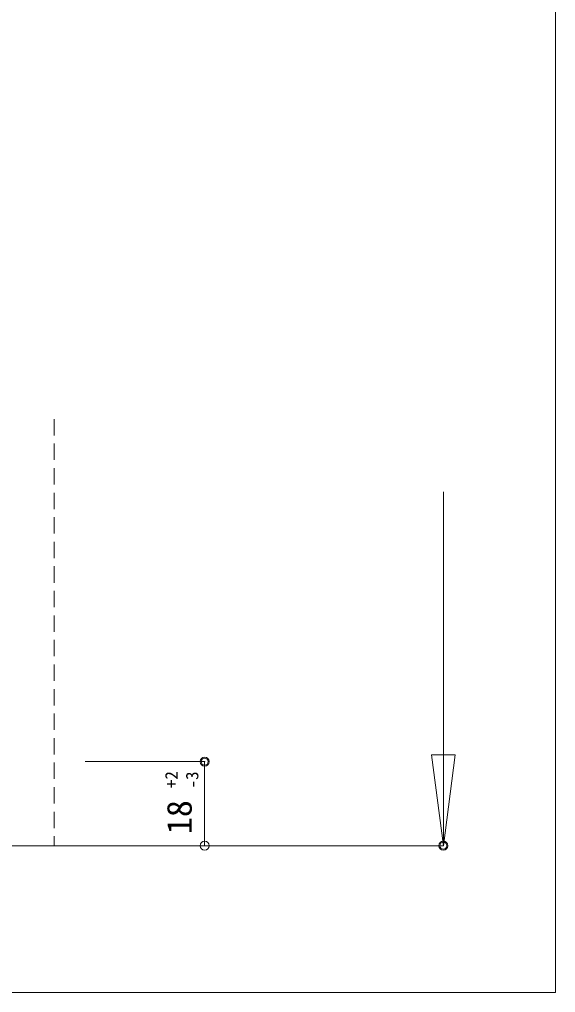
# Model space of a CAD drawing. Units: millimetres on the paper, enlarged 5 times, with parts at other scales. Extents: x -992 to 1008, y -685 to 700.
# Drawn here: x 0.7 to 197.5, y -26.2 to 330.6 of the extents above; entities that cross this region are included whole.
import ezdxf
from ezdxf.enums import TextEntityAlignment as Align

# ---------------------------------------------------------------- set-up
doc = ezdxf.new("R2010")
doc.units = ezdxf.units.MM
doc.header["$LTSCALE"] = 5
doc.header["$PDMODE"] = 32
doc.header["$PDSIZE"] = 2.5
doc.linetypes.add('DASHED1', pattern=[1.8, 1.2, -0.6])
for name, color, linetype, lineweight in [('1-0_H-SYM', 7, 'Continuous', 20), ('1-1_0', 7, 'Continuous', 20), ('2-0_18', 7, 'Continuous', 18)]:
    doc.layers.add(name, color=color, linetype=linetype, lineweight=lineweight)
doc.styles.add('ＭＳ ゴシック', font='')
doc.styles.get('ＭＳ ゴシック').set_extended_font_data('MS Gothic')

msp = doc.modelspace()

# ---------------------------------------------------------------- linework, layer by layer
at = {"layer": '1-0_H-SYM'}
msp.add_line((197.5, 675), (197.5, -26.25), dxfattribs=at)
msp.add_lwpolyline([(197.5, -26.25), (-967.5, -26.25), (-967.5, 675)], dxfattribs=at)
at = {"layer": '1-1_0'}
msp.add_line((197.5, -26.25), (197.5, 675), dxfattribs=at)
msp.add_lwpolyline([(197.5, -26.25), (-967.5, -26.25), (-967.5, 675)], dxfattribs=at)
at = {"layer": '2-0_18', "linetype": 'DASHED1', "lineweight": 20}
msp.add_line((13.539, 184.069), (13.539, 27.61), dxfattribs=at)
at = {"layer": '2-0_18', "color": 4}
for p, q in [((156.329, 157.388), (156.329, 27.61)), ((151.996, 60.943), (160.663, 60.943)), ((156.329, 27.609), (151.996, 60.943)), ((160.663, 60.943), (156.329, 27.609)), ((24.808, 27.61), (156.329, 27.61))]:
    msp.add_line(p, q, dxfattribs=at)
at = {"layer": '2-0_18', "lineweight": 20}
msp.add_line((-176.461, 27.61), (30.005, 27.61), dxfattribs=at)
at = {"layer": '2-0_18', "color": 4}
msp.add_lwpolyline([(24.808, 58.443), (68.714, 58.443), (68.714, 27.61)], dxfattribs=at)
for centre in [(68.714, 58.443), (68.714, 27.61), (156.329, 27.61)]:
    msp.add_circle(centre, 1.667, dxfattribs=at)
msp.add_point((68.714, 58.443), dxfattribs=at)
at = {"layer": '2-0_18', "color": 5}
for p in [(68.714, 58.443), (156.329, 27.61)]:
    msp.add_point(p, dxfattribs=at)

# ---------------------------------------------------------------- texts
at = {"layer": '2-0_18', "style": 'ＭＳ ゴシック'}
for s, height, p in [('+2', 4.582, (60.161, 48.71)), ('-3', 4.582, (67.771, 48.604)), ('18', 9.164, (66.73, 31.849))]:
    msp.add_text(s, height=height, rotation=90, dxfattribs=at).set_placement(p, align=Align.BOTTOM_LEFT)

doc.saveas('drawing.dxf')
